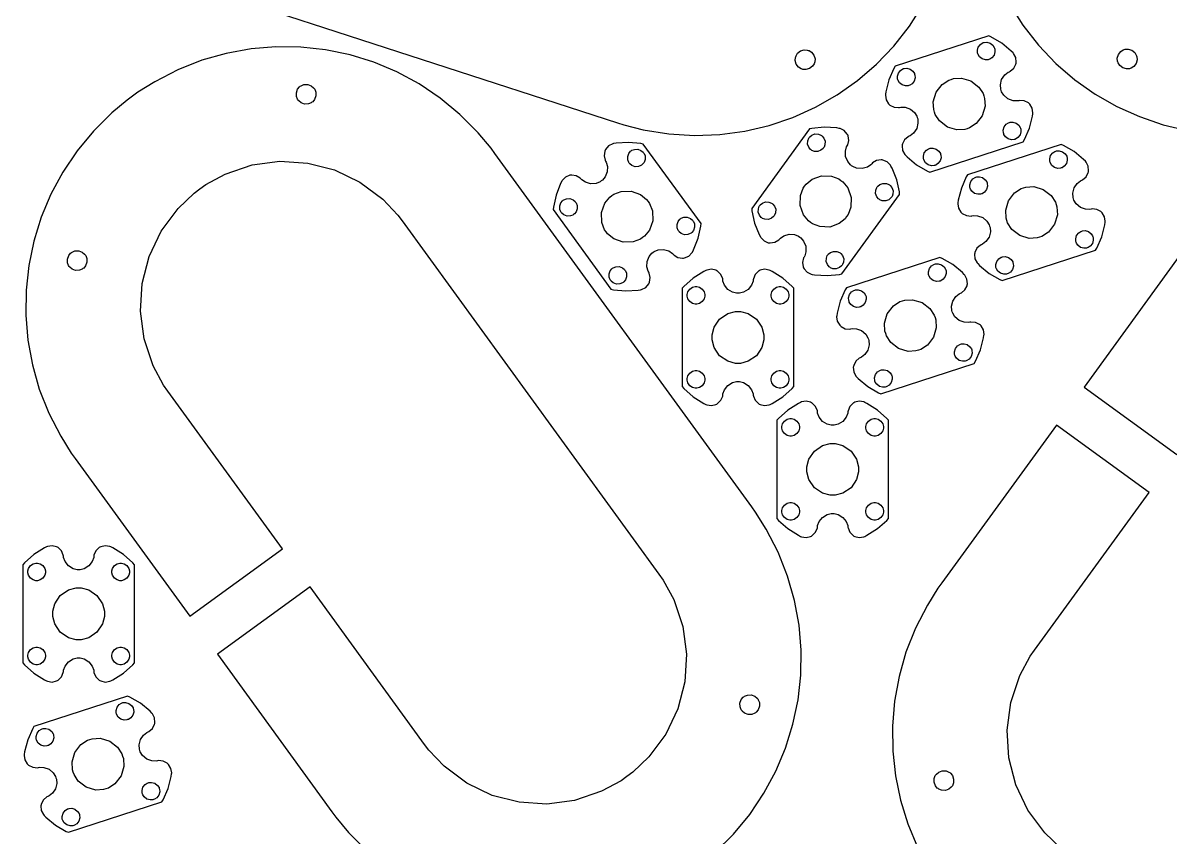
# Model space of a CAD drawing. Extents: x 0 to 47.8, y 0 to 94.9.
# Drawn here: x 0 to 12.16, y 80.49 to 89.12 of the extents above; entities that cross this region are included whole.
import ezdxf

# ---------------------------------------------------------------- set-up
doc = ezdxf.new("R2010")
doc.units = 0
doc.layers.get('0').update_dxf_attribs({"linetype": 'CONTINUOUS'})

msp = doc.modelspace()

# ---------------------------------------------------------------- linework, layer by layer
at = {"color": 0}
for points in [[(1.90022, 89.4936), (6.3036, 88.0629), (6.37044, 88.0411), (6.57536, 87.9896), (6.84793, 87.9447), (7.11951, 87.9278), (7.3884, 87.9376), (7.65278, 87.9735), (7.91103, 88.0344), (8.16124, 88.1196), (8.40186, 88.2281), (8.63097, 88.3589), (8.84694, 88.5114), (9.04801, 88.6844), (9.23247, 88.8772), (9.39849, 89.089), (9.54438, 89.3188)], [(10.4543, 89.3271), (10.6002, 89.0975), (10.7662, 88.8857), (10.9507, 88.6929), (11.1518, 88.5199), (11.3677, 88.3674), (11.5968, 88.2365), (11.8375, 88.1281), (12.0877, 88.0429), (12.3459, 87.9819)], [(7.33621, 80.3265), (7.53267, 80.5207), (7.70606, 80.7304), (7.85607, 80.9537), (7.98247, 81.1887), (8.08496, 81.4335), (8.16319, 81.686), (8.21685, 81.9444), (8.24567, 82.2067), (8.24929, 82.471), (8.22749, 82.7354), (8.17985, 82.9979), (8.10618, 83.2567), (8.00608, 83.5097), (7.87929, 83.7551), (7.76682, 83.934), (7.72553, 83.991), (5.00412, 87.7367), (4.96278, 87.7936), (4.82731, 87.9558), (4.63314, 88.1522), (4.42339, 88.3257), (4.20008, 88.4757), (3.96506, 88.6021), (3.72038, 88.7046), (3.46783, 88.7828), (3.20947, 88.8365), (2.94715, 88.8653), (2.68283, 88.8689), (2.4184, 88.8471), (2.15588, 88.7994), (1.89708, 88.7257), (1.64404, 88.6257), (1.39865, 88.4989), (1.21973, 88.3864), (1.16287, 88.3451), (1.10601, 88.3039), (0.943739, 88.1683), (0.747342, 87.9742), (0.573947, 87.7644), (0.423882, 87.5411), (0.297472, 87.3061), (0.195042, 87.0614), (0.116808, 86.8089), (0.063151, 86.5506), (0.034342, 86.2882), (0.030707, 86.0239), (0.052517, 85.7594), (0.100152, 85.4969), (0.173828, 85.2382), (0.273926, 84.9851), (0.400717, 84.7397), (0.513183, 84.5608), (0.554525, 84.5039), (1.76828, 82.8333), (2.75125, 83.5474), (1.53749, 85.2181), (1.49203, 85.2807), (1.38086, 85.4867), (1.28385, 85.7724), (1.24506, 86.0665), (1.26318, 86.3604), (1.33681, 86.6456), (1.46457, 86.9133), (1.64507, 87.1551), (1.81446, 87.3167), (1.87706, 87.3621), (1.93961, 87.4076), (2.14561, 87.5188), (2.43132, 87.6158), (2.72542, 87.6546), (3.01942, 87.6364), (3.30458, 87.5628), (3.57232, 87.435), (3.81407, 87.2544), (3.97569, 87.0851), (4.02115, 87.0225), (6.74257, 83.2768), (6.78797, 83.2143), (6.89914, 83.0082), (6.99615, 82.7225), (7.03494, 82.4283), (7.01682, 82.1344), (6.94319, 81.8493), (6.81543, 81.5815), (6.63493, 81.3397), (6.46556, 81.1782), (6.403, 81.1326), (6.34044, 81.0874), (6.13439, 80.9761), (5.84868, 80.8792), (5.55458, 80.8403), (5.26064, 80.8585), (4.97542, 80.9321), (4.70768, 81.0599), (4.46593, 81.2403), (4.30431, 81.4097), (4.2589, 81.4722), (4.2589, 81.4722), (3.04514, 83.1429), (2.06218, 82.4288), (3.27593, 80.7582), (3.31722, 80.7013), (3.45269, 80.539), (3.64686, 80.3426)], [(12.4635, 86.9317), (11.2497, 85.2611), (12.2326, 84.5469)], [(11.002, 80.3732), (10.8326, 80.5347), (10.6521, 80.7765), (10.5243, 81.0443), (10.4507, 81.3294), (10.4326, 81.6233), (10.4714, 81.9175), (10.5684, 82.2032), (10.6795, 82.4092), (10.725, 82.4718), (10.725, 82.4718), (11.9388, 84.1424), (10.9558, 84.8565), (9.74203, 83.186), (9.70068, 83.129), (9.58822, 82.9501), (9.46143, 82.7047), (9.36133, 82.4517), (9.28765, 82.1929), (9.24001, 81.9304), (9.21821, 81.666), (9.22185, 81.4017), (9.25065, 81.1394), (9.30431, 80.881), (9.38254, 80.6285), (9.48503, 80.3837)]]:
    msp.add_lwpolyline(points, dxfattribs=at)
for points in [[(9.39344, 87.9196), (9.38422, 87.9154), (9.34706, 87.8833), (9.32437, 87.8397), (9.32249, 87.8297), (9.32053, 87.8199), (9.32519, 87.7708), (9.3476, 87.7271), (9.3546, 87.7197), (9.37283, 87.7007), (9.47444, 87.6168), (9.58817, 87.5501), (9.61247, 87.5397), (10.6031, 87.8615), (10.6166, 87.8844), (10.6695, 88.005), (10.7024, 88.1326), (10.7059, 88.1588), (10.7072, 88.1689), (10.6996, 88.2175), (10.6746, 88.2597), (10.6672, 88.2667), (10.6598, 88.2736), (10.6158, 88.2956), (10.5668, 88.2997), (10.5569, 88.2976), (10.5425, 88.2947), (10.4971, 88.2967), (10.4425, 88.3165), (10.3984, 88.3542), (10.3743, 88.3928), (10.3698, 88.4067), (10.3653, 88.4207), (10.3621, 88.466), (10.3757, 88.5225), (10.4082, 88.5706), (10.4437, 88.5987), (10.4571, 88.6049), (10.4663, 88.609), (10.5035, 88.6412), (10.5262, 88.6849), (10.5281, 88.6947), (10.53, 88.7047), (10.5254, 88.7538), (10.5029, 88.7974), (10.496, 88.8047), (10.4777, 88.8239), (10.3761, 88.9078), (10.2624, 88.9743), (10.2381, 88.9849), (9.2475, 88.6629), (9.234, 88.6401), (9.1811, 88.5196), (9.14822, 88.3919), (9.14475, 88.3657), (9.14339, 88.3557), (9.15093, 88.3071), (9.17594, 88.2647), (9.18338, 88.2579), (9.19075, 88.251), (9.23475, 88.229), (9.28375, 88.2249), (9.29368, 88.2268), (9.30806, 88.2297), (9.35346, 88.2279), (9.40799, 88.2081), (9.4521, 88.1704), (9.47618, 88.1318), (9.48074, 88.1178), (9.48525, 88.1039), (9.48844, 88.0585), (9.47487, 88.0021), (9.44243, 87.954), (9.40679, 87.9257), (9.39344, 87.9196)], [(10.2402, 88.7344), (10.2316, 88.7315), (10.2032, 88.7301), (10.1687, 88.74), (10.1404, 88.7622), (10.1249, 88.786), (10.1221, 88.7946), (10.1193, 88.8032), (10.1178, 88.8315), (10.1277, 88.8661), (10.1498, 88.8944), (10.1736, 88.9099), (10.1823, 88.9126), (10.1909, 88.9154), (10.2192, 88.9169), (10.2538, 88.9071), (10.2821, 88.8849), (10.2976, 88.8611), (10.3005, 88.8525), (10.3032, 88.8439), (10.3047, 88.8156), (10.2948, 88.781), (10.2726, 88.7528), (10.2489, 88.7372), (10.2402, 88.7344)], [(8.32487, 88.8308), (8.33453, 88.8278), (8.36117, 88.8104), (8.3859, 88.7787), (8.39703, 88.74), (8.3954, 88.7083), (8.39225, 88.6986), (8.38911, 88.6889), (8.37175, 88.6622), (8.34006, 88.6375), (8.30132, 88.6264), (8.26964, 88.6279), (8.25993, 88.6311), (8.25017, 88.6343), (8.22358, 88.6517), (8.19883, 88.6833), (8.18772, 88.7221), (8.1894, 88.7538), (8.19254, 88.7635), (8.19569, 88.7732), (8.213, 88.7999), (8.24468, 88.8246), (8.28342, 88.8357), (8.31511, 88.834), (8.32487, 88.8308)], [(11.7388, 88.6396), (11.7291, 88.6365), (11.6974, 88.6349), (11.6586, 88.646), (11.627, 88.6707), (11.6097, 88.6974), (11.6065, 88.7071), (11.6033, 88.7168), (11.6017, 88.7485), (11.6128, 88.7872), (11.6376, 88.8189), (11.6642, 88.8363), (11.6739, 88.8393), (11.6837, 88.8425), (11.7153, 88.8442), (11.754, 88.8331), (11.7857, 88.8083), (11.8031, 88.7817), (11.8062, 88.7719), (11.8093, 88.7622), (11.811, 88.7306), (11.7999, 88.6918), (11.7751, 88.6601), (11.7485, 88.6428), (11.7388, 88.6396)], [(9.39301, 88.459), (9.38433, 88.4564), (9.35601, 88.4549), (9.32146, 88.4647), (9.29312, 88.4868), (9.27767, 88.5107), (9.2749, 88.5193), (9.27208, 88.5279), (9.27061, 88.5562), (9.28049, 88.5908), (9.30263, 88.6192), (9.32639, 88.6346), (9.33507, 88.6374), (9.34369, 88.6401), (9.37201, 88.6417), (9.40657, 88.6318), (9.4349, 88.6096), (9.45036, 88.5858), (9.45318, 88.5772), (9.45594, 88.5686), (9.45742, 88.5403), (9.44754, 88.5057), (9.4254, 88.4775), (9.40164, 88.4619), (9.39301, 88.459)], [(10.0103, 88.0007), (9.98486, 87.9925), (9.90181, 87.9882), (9.80046, 88.0172), (9.71733, 88.0822), (9.67199, 88.1519), (9.66374, 88.1774), (9.65543, 88.2028), (9.65121, 88.2858), (9.68024, 88.3872), (9.74517, 88.4703), (9.81489, 88.5156), (9.84033, 88.5238), (9.86572, 88.5321), (9.94879, 88.5364), (10.0501, 88.5074), (10.1332, 88.4424), (10.1785, 88.3728), (10.1868, 88.3472), (10.1951, 88.3218), (10.1993, 88.2387), (10.1703, 88.1374), (10.1054, 88.0543), (10.0357, 88.009), (10.0103, 88.0007)], [(2.91749, 88.3035), (2.91146, 88.3118), (2.90007, 88.3414), (2.89865, 88.3817), (2.91243, 88.4194), (2.9324, 88.4442), (2.94069, 88.4501), (2.94894, 88.4561), (2.97857, 88.4675), (3.01882, 88.4689), (3.05664, 88.4551), (3.08132, 88.4351), (3.08735, 88.4268), (3.09332, 88.4186), (3.10465, 88.389), (3.10607, 88.3487), (3.09233, 88.311), (3.07238, 88.2862), (3.06413, 88.2803), (3.05583, 88.2743), (3.02621, 88.2629), (2.98594, 88.2615), (2.94814, 88.2753), (2.92344, 88.2951), (2.91749, 88.3035)], [(10.5155, 87.8872), (10.5068, 87.8843), (10.4785, 87.8829), (10.444, 87.8928), (10.4157, 87.915), (10.4002, 87.9387), (10.3974, 87.9474), (10.3946, 87.956), (10.3931, 87.9843), (10.403, 88.0189), (10.4251, 88.0471), (10.4489, 88.0626), (10.4576, 88.0654), (10.4662, 88.0682), (10.4945, 88.0697), (10.5291, 88.0599), (10.5574, 88.0376), (10.5729, 88.0139), (10.5757, 88.0053), (10.5785, 87.9967), (10.58, 87.9683), (10.5701, 87.9338), (10.5479, 87.9054), (10.5241, 87.89), (10.5155, 87.8872)], [(8.73872, 87.8194), (8.74371, 87.8282), (8.75489, 87.8761), (8.7475, 87.9247), (8.74328, 87.9339), (8.73899, 87.9431), (8.70643, 87.9799), (8.6626, 88.0022), (8.65267, 88.004), (8.62663, 88.0087), (8.49511, 88.0169), (8.36404, 88.0039), (8.33822, 87.9981), (7.72592, 87.1554), (7.7284, 87.129), (7.75651, 87.0003), (7.8049, 86.8778), (7.81754, 86.8544), (7.82232, 86.8457), (7.85704, 86.8108), (7.90218, 86.7913), (7.91222, 86.79), (7.92219, 86.7888), (7.97071, 86.7968), (8.01281, 86.8222), (8.01964, 86.8297), (8.02951, 86.8406), (8.06743, 86.8657), (8.12321, 86.8817), (8.18104, 86.8772), (8.22314, 86.8601), (8.23508, 86.8514), (8.2469, 86.8428), (8.27615, 86.8081), (8.29833, 86.7544), (8.30035, 86.6964), (8.28814, 86.6526), (8.28093, 86.6399), (8.27593, 86.6311), (8.26471, 86.5832), (8.27208, 86.5346), (8.27636, 86.5254), (8.2806, 86.5162), (8.31315, 86.4794), (8.35699, 86.4571), (8.36697, 86.4553), (8.39301, 86.4506), (8.52453, 86.4424), (8.6556, 86.4554), (8.68147, 86.4611), (9.29372, 87.3039), (9.29124, 87.3303), (9.26307, 87.4589), (9.21474, 87.5815), (9.20215, 87.6047), (9.19732, 87.6136), (9.1626, 87.6485), (9.11746, 87.6681), (9.10747, 87.6693), (9.09744, 87.6706), (9.04889, 87.6625), (9.00678, 87.6371), (9, 87.6296), (8.99007, 87.6187), (8.95215, 87.5936), (8.89643, 87.5776), (8.83854, 87.5821), (8.79644, 87.5992), (8.78456, 87.6078), (8.77263, 87.6164), (8.74343, 87.6513), (8.72125, 87.7049), (8.71924, 87.7629), (8.73144, 87.8067), (8.73872, 87.8194)], [(8.33544, 87.9069), (8.34076, 87.9143), (8.36285, 87.9321), (8.3966, 87.9444), (8.43251, 87.9432), (8.45899, 87.9331), (8.46636, 87.9276), (8.47368, 87.9224), (8.49154, 87.9003), (8.50385, 87.8665), (8.50261, 87.8306), (8.49246, 87.804), (8.48714, 87.7967), (8.48178, 87.7893), (8.45969, 87.7715), (8.42594, 87.7592), (8.38997, 87.7604), (8.3635, 87.7706), (8.35618, 87.776), (8.34879, 87.7813), (8.33094, 87.8033), (8.31868, 87.8371), (8.31993, 87.8731), (8.33008, 87.8996), (8.33544, 87.9069)], [(6.89551, 86.6679), (6.90229, 86.6606), (6.94439, 86.6351), (6.99294, 86.6271), (7.00299, 86.6283), (7.01303, 86.6296), (7.05811, 86.649), (7.09283, 86.6839), (7.09765, 86.6928), (7.11025, 86.7161), (7.15858, 86.8386), (7.18674, 86.9674), (7.18924, 86.9937), (6.57699, 87.8364), (6.55111, 87.8422), (6.42003, 87.8551), (6.28857, 87.8471), (6.26253, 87.8422), (6.25256, 87.8404), (6.20871, 87.8182), (6.17617, 87.7814), (6.17193, 87.7722), (6.16764, 87.7631), (6.16026, 87.7144), (6.1715, 87.6665), (6.17649, 87.6578), (6.18371, 87.645), (6.1959, 87.6013), (6.1939, 87.5432), (6.17171, 87.4896), (6.14253, 87.4547), (6.13064, 87.4461), (6.11876, 87.4375), (6.07661, 87.4204), (6.01878, 87.416), (5.963, 87.4319), (5.92507, 87.4571), (5.91521, 87.4679), (5.90836, 87.4754), (5.86626, 87.5007), (5.81776, 87.5089), (5.80772, 87.5076), (5.79769, 87.5064), (5.75256, 87.4868), (5.71783, 87.4519), (5.71306, 87.4431), (5.70042, 87.4197), (5.65207, 87.2972), (5.62397, 87.1685), (5.62147, 87.1421), (6.23372, 86.2994), (6.25956, 86.2937), (6.39063, 86.2807), (6.52214, 86.2888), (6.54818, 86.2936), (6.55811, 86.2954), (6.602, 86.3176), (6.63456, 86.3546), (6.63883, 86.3637), (6.64307, 86.3729), (6.65039, 86.4215), (6.63921, 86.4694), (6.63428, 86.4782), (6.62701, 86.491), (6.61481, 86.5347), (6.61681, 86.5928), (6.639, 86.6464), (6.66824, 86.6811), (6.68012, 86.6897), (6.692, 86.6985), (6.7341, 86.7156), (6.79194, 86.72), (6.84771, 86.704), (6.88558, 86.6789), (6.89551, 86.6679)], [(11.2243, 87.4544), (11.2335, 87.4587), (11.2707, 87.4908), (11.2933, 87.5344), (11.2953, 87.5444), (11.2972, 87.5543), (11.2925, 87.6033), (11.2701, 87.6471), (11.2631, 87.6544), (11.2448, 87.6736), (11.1433, 87.7575), (11.0296, 87.824), (11.0053, 87.8346), (10.0147, 87.5126), (10.0011, 87.4899), (9.94824, 87.3692), (9.91536, 87.2415), (9.91189, 87.2153), (9.91054, 87.2054), (9.91808, 87.1568), (9.94308, 87.1144), (9.95053, 87.1075), (9.9579, 87.1007), (10.0019, 87.0786), (10.0509, 87.0744), (10.0608, 87.0764), (10.0752, 87.0794), (10.1206, 87.0775), (10.1751, 87.0578), (10.2192, 87.0201), (10.2433, 86.9815), (10.2479, 86.9675), (10.2524, 86.9536), (10.2556, 86.9082), (10.242, 86.8518), (10.2096, 86.8038), (10.1739, 86.7754), (10.1606, 86.7693), (10.1514, 86.7651), (10.1142, 86.7331), (10.0915, 86.6893), (10.0896, 86.6794), (10.0877, 86.6694), (10.0923, 86.6206), (10.1148, 86.5768), (10.1217, 86.5694), (10.14, 86.5503), (10.2415, 86.4664), (10.3553, 86.3999), (10.3796, 86.3893), (11.3703, 86.7113), (11.3837, 86.734), (11.4366, 86.8547), (11.4695, 86.9822), (11.473, 87.0085), (11.4743, 87.0185), (11.4667, 87.0671), (11.4417, 87.1094), (11.4343, 87.1164), (11.4269, 87.1232), (11.383, 87.1453), (11.3339, 87.1494), (11.3241, 87.1474), (11.3096, 87.1444), (11.2642, 87.1464), (11.2097, 87.1661), (11.1656, 87.2039), (11.1415, 87.2424), (11.137, 87.2564), (11.1324, 87.2703), (11.1292, 87.3157), (11.1428, 87.3721), (11.1753, 87.4201), (11.2109, 87.4485), (11.2243, 87.4544)], [(6.57975, 87.7451), (6.58507, 87.7379), (6.59521, 87.7114), (6.59646, 87.6754), (6.58421, 87.6417), (6.5664, 87.6196), (6.55903, 87.6143), (6.55165, 87.6089), (6.52518, 87.5987), (6.48921, 87.5975), (6.45546, 87.6099), (6.43338, 87.6276), (6.42806, 87.635), (6.42269, 87.6424), (6.41254, 87.6689), (6.41129, 87.7049), (6.42356, 87.7386), (6.4414, 87.7607), (6.44879, 87.766), (6.45611, 87.7714), (6.48258, 87.7814), (6.51856, 87.7826), (6.55231, 87.7704), (6.57438, 87.7525), (6.57975, 87.7451)], [(9.66829, 87.6118), (9.65961, 87.6092), (9.63129, 87.6076), (9.59674, 87.6175), (9.56842, 87.6396), (9.55296, 87.6635), (9.55018, 87.6721), (9.54736, 87.6807), (9.5459, 87.709), (9.55578, 87.7436), (9.5779, 87.7718), (9.60167, 87.7874), (9.61035, 87.7901), (9.61897, 87.7929), (9.64729, 87.7944), (9.68186, 87.7846), (9.71018, 87.7624), (9.72564, 87.7386), (9.72846, 87.73), (9.73122, 87.7214), (9.73269, 87.6931), (9.72282, 87.6585), (9.70068, 87.6301), (9.67692, 87.6147), (9.66829, 87.6118)], [(10.9494, 87.7624), (10.9581, 87.7651), (10.9864, 87.7667), (11.0209, 87.7567), (11.0493, 87.7346), (11.0648, 87.7108), (11.0676, 87.7021), (11.0704, 87.6935), (11.0718, 87.6651), (11.0619, 87.6307), (11.0398, 87.6024), (11.016, 87.5868), (11.0074, 87.584), (10.9987, 87.5813), (10.9704, 87.5799), (10.9359, 87.5897), (10.9076, 87.6118), (10.892, 87.6356), (10.8893, 87.6442), (10.8864, 87.6529), (10.885, 87.6812), (10.8949, 87.7158), (10.917, 87.744), (10.9408, 87.7594), (10.9494, 87.7624)], [(8.28733, 87.3912), (8.30306, 87.4129), (8.36774, 87.4651), (8.46679, 87.5012), (8.57215, 87.4975), (8.64979, 87.4678), (8.67144, 87.4521), (8.69303, 87.4364), (8.74533, 87.3718), (8.78142, 87.2726), (8.77772, 87.1674), (8.74799, 87.0896), (8.73232, 87.0679), (8.71658, 87.0464), (8.65186, 86.994), (8.55285, 86.9581), (8.44749, 86.9618), (8.36979, 86.9915), (8.34819, 87.0072), (8.32656, 87.0229), (8.27425, 87.0875), (8.23817, 87.1867), (8.24186, 87.2919), (8.2716, 87.3696), (8.28733, 87.3912)], [(10.1022, 87.4871), (10.1108, 87.4899), (10.1392, 87.4914), (10.1737, 87.4814), (10.202, 87.4593), (10.2175, 87.4356), (10.2203, 87.4268), (10.2231, 87.4182), (10.2246, 87.3899), (10.2147, 87.3554), (10.1925, 87.3271), (10.1688, 87.3115), (10.1602, 87.3088), (10.1515, 87.306), (10.1232, 87.3046), (10.0886, 87.3144), (10.0603, 87.3365), (10.0448, 87.3603), (10.042, 87.3689), (10.0392, 87.3776), (10.0378, 87.406), (10.0476, 87.4404), (10.0698, 87.4688), (10.0935, 87.4843), (10.1022, 87.4871)], [(6.62782, 87.2296), (6.6435, 87.2079), (6.67324, 87.1303), (6.67697, 87.025), (6.6409, 86.9258), (6.58865, 86.8611), (6.567, 86.8454), (6.54536, 86.8297), (6.46767, 86.8), (6.36231, 86.7964), (6.26324, 86.8324), (6.19857, 86.8847), (6.18289, 86.9063), (6.16715, 86.9279), (6.13743, 87.0056), (6.13374, 87.111), (6.16982, 87.21), (6.22206, 87.2747), (6.24371, 87.2904), (6.26535, 87.3061), (6.34299, 87.3358), (6.44835, 87.3396), (6.54742, 87.3035), (6.61208, 87.2512), (6.62782, 87.2296)], [(9.05615, 87.3832), (9.06147, 87.3907), (9.08356, 87.4085), (9.11729, 87.4207), (9.15321, 87.4194), (9.17969, 87.4093), (9.18707, 87.404), (9.19439, 87.3986), (9.21224, 87.3767), (9.22456, 87.3428), (9.22331, 87.3069), (9.21317, 87.2804), (9.20785, 87.2731), (9.20247, 87.2657), (9.18039, 87.2479), (9.14665, 87.2356), (9.11068, 87.2368), (9.08421, 87.2471), (9.07687, 87.2524), (9.0695, 87.2576), (9.05165, 87.2797), (9.03939, 87.3135), (9.04064, 87.3494), (9.05078, 87.376), (9.05615, 87.3832)], [(10.6075, 87.3735), (10.6329, 87.3818), (10.7159, 87.386), (10.8173, 87.3569), (10.9003, 87.2921), (10.9457, 87.2224), (10.954, 87.1969), (10.9622, 87.1715), (10.9665, 87.0885), (10.9374, 86.9871), (10.8725, 86.904), (10.8028, 86.8586), (10.7774, 86.8504), (10.752, 86.8421), (10.6689, 86.8379), (10.5675, 86.8669), (10.4845, 86.9318), (10.4391, 87.0015), (10.4309, 87.0269), (10.4226, 87.0524), (10.4183, 87.1354), (10.4474, 87.2368), (10.5123, 87.3199), (10.582, 87.3653), (10.6075, 87.3735)], [(5.85906, 87.2215), (5.86436, 87.2143), (5.87451, 87.1878), (5.87576, 87.1518), (5.8635, 87.1181), (5.84571, 87.096), (5.83832, 87.0906), (5.83094, 87.0853), (5.80447, 87.0751), (5.7685, 87.0739), (5.73475, 87.0863), (5.71268, 87.104), (5.70736, 87.1114), (5.70199, 87.1187), (5.69185, 87.1453), (5.6906, 87.1811), (5.70285, 87.2149), (5.72071, 87.2369), (5.72808, 87.2424), (5.7354, 87.2476), (5.76188, 87.2578), (5.79785, 87.259), (5.8316, 87.2468), (5.85368, 87.2289), (5.85906, 87.2215)], [(7.81185, 87.1863), (7.81717, 87.1936), (7.83919, 87.2114), (7.87299, 87.2237), (7.9089, 87.2225), (7.93539, 87.2124), (7.94276, 87.2069), (7.95008, 87.2017), (7.96793, 87.1796), (7.98019, 87.1458), (7.97894, 87.1099), (7.96881, 87.0833), (7.96349, 87.076), (7.95811, 87.0686), (7.93604, 87.0508), (7.90229, 87.0385), (7.86638, 87.0397), (7.8399, 87.0499), (7.83257, 87.0553), (7.82519, 87.0606), (7.80735, 87.0826), (7.79508, 87.1164), (7.79633, 87.1524), (7.80647, 87.1789), (7.81185, 87.1863)], [(7.10335, 87.0244), (7.10867, 87.0171), (7.11882, 86.9907), (7.12007, 86.9547), (7.10781, 86.921), (7.09, 86.8989), (7.08263, 86.8936), (7.07525, 86.8882), (7.04878, 86.8781), (7.01286, 86.8768), (6.97911, 86.8892), (6.95703, 86.9069), (6.95171, 86.9143), (6.94635, 86.9217), (6.93619, 86.9482), (6.93494, 86.9842), (6.94721, 87.0179), (6.96506, 87.04), (6.97244, 87.0453), (6.97976, 87.0506), (7.00624, 87.0607), (7.04215, 87.0619), (7.0759, 87.0497), (7.09799, 87.0318), (7.10335, 87.0244)], [(11.2247, 86.9151), (11.2333, 86.9179), (11.2617, 86.9194), (11.2962, 86.9094), (11.3245, 86.8874), (11.3401, 86.8636), (11.3429, 86.8549), (11.3457, 86.8463), (11.3471, 86.8179), (11.3372, 86.7835), (11.3151, 86.7551), (11.2913, 86.7396), (11.2827, 86.7368), (11.274, 86.734), (11.2457, 86.7325), (11.2112, 86.7425), (11.1828, 86.7646), (11.1673, 86.7883), (11.1646, 86.7969), (11.1617, 86.8057), (11.1603, 86.834), (11.1701, 86.8685), (11.1923, 86.8968), (11.216, 86.9122), (11.2247, 86.9151)], [(0.490397, 86.5401), (0.484375, 86.5483), (0.473036, 86.5781), (0.471625, 86.6183), (0.485406, 86.6561), (0.505371, 86.6808), (0.513618, 86.6868), (0.521864, 86.6928), (0.55154, 86.7042), (0.591743, 86.7056), (0.629611, 86.6918), (0.654297, 86.6718), (0.660319, 86.6635), (0.666287, 86.6553), (0.677626, 86.6257), (0.679036, 86.5854), (0.665256, 86.5476), (0.645344, 86.5229), (0.637099, 86.5168), (0.628797, 86.511), (0.599175, 86.4994), (0.558919, 86.4981), (0.521104, 86.5119), (0.496365, 86.5318), (0.490397, 86.5401)], [(8.53256, 86.6625), (8.53787, 86.6699), (8.5599, 86.6878), (8.59369, 86.7), (8.62961, 86.6988), (8.65608, 86.6886), (8.66347, 86.6833), (8.67079, 86.6779), (8.68864, 86.656), (8.7009, 86.6221), (8.69965, 86.5863), (8.68951, 86.5597), (8.68419, 86.5524), (8.67882, 86.545), (8.65674, 86.5272), (8.62299, 86.5149), (8.58708, 86.5161), (8.5606, 86.5263), (8.55328, 86.5317), (8.5459, 86.5369), (8.52806, 86.559), (8.51579, 86.5928), (8.51704, 86.6288), (8.52718, 86.6553), (8.53256, 86.6625)], [(9.93961, 86.256), (9.94879, 86.2601), (9.986, 86.2922), (10.0086, 86.336), (10.0106, 86.3458), (10.0125, 86.3557), (10.0079, 86.4047), (9.9854, 86.4485), (9.97846, 86.4558), (9.96018, 86.475), (9.85861, 86.5589), (9.7449, 86.6254), (9.7206, 86.636), (8.72999, 86.314), (8.71647, 86.2913), (8.66357, 86.1707), (8.63069, 86.0431), (8.62722, 86.0168), (8.62587, 86.0068), (8.6334, 85.9582), (8.65842, 85.9158), (8.66585, 85.9089), (8.67324, 85.9021), (8.71724, 85.88), (8.76622, 85.8758), (8.77615, 85.8779), (8.79053, 85.8808), (8.83594, 85.8789), (8.89046, 85.8592), (8.93457, 85.8214), (8.95865, 85.7829), (8.96322, 85.7689), (8.96772, 85.755), (8.97092, 85.7096), (8.95736, 85.6532), (8.92492, 85.6051), (8.88926, 85.5768), (8.87592, 85.5707), (8.86669, 85.5665), (8.82954, 85.5344), (8.80686, 85.4907), (8.80496, 85.4808), (8.803, 85.4708), (8.80767, 85.4219), (8.83008, 85.3782), (8.83708, 85.3708), (8.85531, 85.3517), (8.95692, 85.2678), (9.07064, 85.2013), (9.09494, 85.1907), (10.0856, 85.5126), (10.0991, 85.5354), (10.152, 85.6561), (10.1848, 85.7836), (10.1884, 85.8099), (10.1897, 85.8199), (10.1821, 85.8685), (10.1571, 85.9108), (10.1497, 85.9176), (10.1423, 85.9246), (10.0983, 85.9467), (10.0493, 85.9508), (10.0394, 85.9488), (10.025, 85.9458), (9.97954, 85.9478), (9.92503, 85.9675), (9.88092, 86.0053), (9.85682, 86.0437), (9.85232, 86.0578), (9.84776, 86.0717), (9.84457, 86.1171), (9.85812, 86.1735), (9.89063, 86.2215), (9.92622, 86.2499), (9.93961, 86.256)], [(10.3775, 86.6399), (10.3861, 86.6426), (10.4144, 86.6442), (10.449, 86.6342), (10.4773, 86.6121), (10.4928, 86.5883), (10.4956, 86.5796), (10.4984, 86.571), (10.4998, 86.5426), (10.49, 86.5082), (10.4678, 86.4799), (10.4441, 86.4643), (10.4354, 86.4615), (10.4268, 86.4587), (10.3984, 86.4572), (10.3639, 86.4671), (10.3356, 86.4893), (10.3201, 86.5131), (10.3173, 86.5217), (10.3145, 86.5304), (10.313, 86.5588), (10.3229, 86.5932), (10.3451, 86.6215), (10.3688, 86.6371), (10.3775, 86.6399)], [(6.38265, 86.5008), (6.38797, 86.4936), (6.39811, 86.4671), (6.39936, 86.4311), (6.3871, 86.3974), (6.36931, 86.3753), (6.36193, 86.3699), (6.35454, 86.3646), (6.32807, 86.3544), (6.29215, 86.3532), (6.25836, 86.3656), (6.23633, 86.3833), (6.23101, 86.3907), (6.22564, 86.3981), (6.2155, 86.4246), (6.21425, 86.4604), (6.22651, 86.4942), (6.24436, 86.5162), (6.25174, 86.5215), (6.25906, 86.5269), (6.28554, 86.5371), (6.32146, 86.5383), (6.35519, 86.5261), (6.37728, 86.5082), (6.38265, 86.5008)], [(7.41928, 86.3992), (7.41812, 86.4092), (7.39903, 86.4546), (7.36453, 86.4896), (7.35568, 86.4944), (7.34685, 86.4993), (7.29883, 86.51), (7.25028, 86.5022), (7.24115, 86.4979), (7.21724, 86.4865), (7.10607, 86.4157), (7.00765, 86.3282), (6.99018, 86.3083), (6.99018, 85.2667), (7.00765, 85.2468), (7.10607, 85.1592), (7.21724, 85.0885), (7.24115, 85.0771), (7.25028, 85.0726), (7.29883, 85.065), (7.34685, 85.0757), (7.35568, 85.0806), (7.36453, 85.0854), (7.39903, 85.1204), (7.41812, 85.1657), (7.41928, 85.1758), (7.4209, 85.1904), (7.43674, 85.2331), (7.47244, 85.2787), (7.52192, 85.309), (7.56603, 85.32), (7.58074, 85.32), (7.59538, 85.32), (7.63949, 85.309), (7.68896, 85.2787), (7.72467, 85.2331), (7.74056, 85.1904), (7.74224, 85.1758), (7.74333, 85.1657), (7.76243, 85.1204), (7.79699, 85.0854), (7.80583, 85.0806), (7.81467, 85.0757), (7.86263, 85.065), (7.91118, 85.0726), (7.92036, 85.0771), (7.94422, 85.0885), (8.05533, 85.1592), (8.15375, 85.2468), (8.17128, 85.2667), (8.17128, 86.3083), (8.15375, 86.3282), (8.05533, 86.4157), (7.94422, 86.4865), (7.92036, 86.4979), (7.91118, 86.5022), (7.86263, 86.51), (7.81467, 86.4993), (7.80583, 86.4944), (7.79699, 86.4896), (7.76243, 86.4546), (7.74333, 86.4092), (7.74224, 86.3992), (7.74056, 86.3846), (7.72467, 86.3419), (7.68896, 86.2963), (7.63949, 86.2658), (7.59538, 86.2549), (7.58074, 86.2549), (7.56603, 86.2549), (7.52192, 86.2658), (7.47244, 86.2963), (7.43674, 86.3419), (7.4209, 86.3846), (7.41928, 86.3992)], [(9.66476, 86.5637), (9.67339, 86.5665), (9.70171, 86.5681), (9.73628, 86.5581), (9.7646, 86.536), (9.78011, 86.5122), (9.78293, 86.5035), (9.78569, 86.4949), (9.78717, 86.4665), (9.77729, 86.4321), (9.7551, 86.4037), (9.73133, 86.3882), (9.72271, 86.3854), (9.71403, 86.3826), (9.68571, 86.3813), (9.65121, 86.3911), (9.62289, 86.4132), (9.60736, 86.4369), (9.6046, 86.4456), (9.60178, 86.4543), (9.60032, 86.4826), (9.61019, 86.5171), (9.63232, 86.5454), (9.65608, 86.561), (9.66476, 86.5637)], [(7.04156, 86.2329), (7.04156, 86.2421), (7.04889, 86.2694), (7.06901, 86.2992), (7.09879, 86.3193), (7.12614, 86.3267), (7.13531, 86.3267), (7.14442, 86.3267), (7.17176, 86.3193), (7.20161, 86.2992), (7.22168, 86.2694), (7.22906, 86.2421), (7.22906, 86.2329), (7.22906, 86.2237), (7.22168, 86.1964), (7.20161, 86.1667), (7.17176, 86.1465), (7.14442, 86.1392), (7.13531, 86.1392), (7.12614, 86.1392), (7.09879, 86.1465), (7.06901, 86.1667), (7.04889, 86.1964), (7.04156, 86.2237), (7.04156, 86.2329)], [(7.93246, 86.2329), (7.93246, 86.2421), (7.93978, 86.2694), (7.95985, 86.2992), (7.98964, 86.3193), (8.01699, 86.3267), (8.02615, 86.3267), (8.03526, 86.3267), (8.06261, 86.3193), (8.09244, 86.2992), (8.11253, 86.2694), (8.1199, 86.2421), (8.1199, 86.2329), (8.1199, 86.2237), (8.11253, 86.1964), (8.09244, 86.1667), (8.06261, 86.1465), (8.03526, 86.1392), (8.02615, 86.1392), (8.01699, 86.1392), (7.98964, 86.1465), (7.95985, 86.1667), (7.93978, 86.1964), (7.93246, 86.2237), (7.93246, 86.2329)], [(8.81754, 86.2885), (8.82617, 86.2913), (8.85449, 86.2928), (8.88906, 86.2828), (8.91738, 86.2607), (8.93283, 86.2369), (8.93565, 86.2282), (8.93842, 86.2196), (8.93989, 86.1913), (8.93001, 86.1568), (8.90788, 86.1285), (8.88411, 86.1129), (8.87549, 86.1101), (8.86681, 86.1074), (8.83849, 86.106), (8.80393, 86.1158), (8.77561, 86.1379), (8.76014, 86.1617), (8.75738, 86.1703), (8.75456, 86.179), (8.7531, 86.2074), (8.76297, 86.2418), (8.7851, 86.2701), (8.80886, 86.2857), (8.81754, 86.2885)], [(9.32281, 86.1749), (9.34819, 86.1832), (9.43126, 86.1874), (9.53261, 86.1583), (9.61567, 86.0935), (9.66103, 86.0238), (9.66932, 85.9983), (9.67757, 85.9729), (9.68181, 85.8899), (9.65278, 85.7885), (9.58789, 85.7054), (9.51824, 85.66), (9.49278, 85.6518), (9.46733, 85.6435), (9.38428, 85.6393), (9.28293, 85.6683), (9.19987, 85.7332), (9.15451, 85.8029), (9.14626, 85.8283), (9.13797, 85.8538), (9.13368, 85.9368), (9.16276, 86.0382), (9.22765, 86.1213), (9.29736, 86.1667), (9.32281, 86.1749)], [(7.30578, 85.7875), (7.30578, 85.8143), (7.32736, 85.8946), (7.38629, 85.9819), (7.47368, 86.0408), (7.55393, 86.0625), (7.58074, 86.0625), (7.60747, 86.0625), (7.68778, 86.0408), (7.77518, 85.9819), (7.8341, 85.8946), (7.85574, 85.8143), (7.85574, 85.7875), (7.85574, 85.7607), (7.8341, 85.6804), (7.77518, 85.5931), (7.68778, 85.5342), (7.60747, 85.5125), (7.58074, 85.5125), (7.55393, 85.5125), (7.47368, 85.5342), (7.38629, 85.5931), (7.32736, 85.6804), (7.30578, 85.7607), (7.30578, 85.7875)], [(9.94011, 85.7165), (9.94874, 85.7193), (9.97706, 85.7207), (10.0116, 85.7108), (10.0399, 85.6887), (10.0554, 85.665), (10.0582, 85.6563), (10.061, 85.6476), (10.0624, 85.6193), (10.0526, 85.5849), (10.0304, 85.5565), (10.0066, 85.541), (9.99799, 85.5382), (9.98931, 85.5354), (9.96099, 85.534), (9.92649, 85.5439), (9.89817, 85.566), (9.88265, 85.5897), (9.87989, 85.5983), (9.87706, 85.6071), (9.8756, 85.6354), (9.88547, 85.6699), (9.90767, 85.6982), (9.93143, 85.7138), (9.94011, 85.7165)], [(7.04156, 85.3421), (7.04156, 85.3513), (7.04889, 85.3785), (7.06901, 85.4083), (7.09879, 85.4285), (7.12614, 85.4358), (7.13531, 85.4358), (7.14442, 85.4358), (7.17176, 85.4285), (7.20161, 85.4083), (7.22168, 85.3785), (7.22906, 85.3513), (7.22906, 85.3421), (7.22906, 85.3329), (7.22168, 85.3056), (7.20161, 85.2758), (7.17176, 85.2557), (7.14442, 85.2483), (7.13531, 85.2483), (7.12614, 85.2483), (7.09879, 85.2557), (7.06901, 85.2758), (7.04889, 85.3056), (7.04156, 85.3329), (7.04156, 85.3421)], [(7.93246, 85.3421), (7.93246, 85.3513), (7.93978, 85.3785), (7.95985, 85.4083), (7.98964, 85.4285), (8.01699, 85.4358), (8.02615, 85.4358), (8.03526, 85.4358), (8.06261, 85.4285), (8.09244, 85.4083), (8.11253, 85.3785), (8.1199, 85.3513), (8.1199, 85.3421), (8.1199, 85.3329), (8.11253, 85.3056), (8.09244, 85.2758), (8.06261, 85.2557), (8.03526, 85.2483), (8.02615, 85.2483), (8.01699, 85.2483), (7.98964, 85.2557), (7.95985, 85.2758), (7.93978, 85.3056), (7.93246, 85.3329), (7.93246, 85.3421)], [(9.09283, 85.4413), (9.10146, 85.444), (9.12978, 85.4454), (9.16433, 85.4356), (9.19265, 85.4135), (9.20811, 85.3897), (9.21094, 85.381), (9.21371, 85.3724), (9.21517, 85.344), (9.20529, 85.3096), (9.18317, 85.2813), (9.1594, 85.2657), (9.15076, 85.2629), (9.14208, 85.2601), (9.11376, 85.2587), (9.07921, 85.2686), (9.05089, 85.2907), (9.03543, 85.3144), (9.03267, 85.3231), (9.02983, 85.3318), (9.02838, 85.3601), (9.03825, 85.3946), (9.06039, 85.4229), (9.08415, 85.4383), (9.09283, 85.4413)], [(8.42301, 85.0001), (8.42188, 85.0103), (8.40278, 85.0556), (8.36828, 85.0906), (8.35943, 85.0954), (8.35058, 85.1004), (8.30257, 85.1111), (8.25401, 85.1033), (8.2449, 85.0989), (8.22097, 85.0875), (8.10986, 85.0168), (8.01144, 84.9292), (7.99397, 84.9093), (7.99397, 83.8676), (8.01144, 83.8478), (8.10986, 83.7603), (8.22097, 83.6896), (8.2449, 83.6781), (8.25401, 83.6737), (8.30257, 83.666), (8.35058, 83.6767), (8.35943, 83.6815), (8.36828, 83.6865), (8.40278, 83.7215), (8.42188, 83.7668), (8.42301, 83.7768), (8.42464, 83.7915), (8.44054, 83.834), (8.47624, 83.8797), (8.52572, 83.9101), (8.56982, 83.9211), (8.58453, 83.9211), (8.59918, 83.9211), (8.64328, 83.9101), (8.69276, 83.8797), (8.72846, 83.834), (8.74431, 83.7915), (8.74599, 83.7768), (8.74713, 83.7668), (8.76622, 83.7215), (8.80072, 83.6865), (8.80957, 83.6815), (8.81842, 83.6767), (8.86643, 83.666), (8.91499, 83.6737), (8.9241, 83.6781), (8.94797, 83.6896), (9.05914, 83.7603), (9.15756, 83.8478), (9.17507, 83.8676), (9.17507, 84.9093), (9.15756, 84.9292), (9.05914, 85.0168), (8.94797, 85.0875), (8.9241, 85.0989), (8.91499, 85.1033), (8.86643, 85.1111), (8.81842, 85.1004), (8.80957, 85.0954), (8.80072, 85.0906), (8.76622, 85.0556), (8.74713, 85.0103), (8.74599, 85.0001), (8.74431, 84.9856), (8.72846, 84.9429), (8.69276, 84.8972), (8.64328, 84.8669), (8.59918, 84.856), (8.58453, 84.856), (8.56982, 84.856), (8.52572, 84.8669), (8.47624, 84.8972), (8.44054, 84.9429), (8.42464, 84.9856), (8.42301, 85.0001)], [(8.04536, 84.8339), (8.04536, 84.8431), (8.05268, 84.8704), (8.07275, 84.9003), (8.1026, 84.9204), (8.12993, 84.9276), (8.13911, 84.9276), (8.14822, 84.9276), (8.17557, 84.9204), (8.20535, 84.9003), (8.22547, 84.8704), (8.23286, 84.8431), (8.23286, 84.8339), (8.23286, 84.8249), (8.22547, 84.7975), (8.20535, 84.7676), (8.17557, 84.7475), (8.14822, 84.7401), (8.13911, 84.7401), (8.12993, 84.7401), (8.1026, 84.7475), (8.07275, 84.7676), (8.05268, 84.7975), (8.04536, 84.8249), (8.04536, 84.8339)], [(8.93619, 84.8339), (8.93619, 84.8431), (8.94353, 84.8704), (8.9636, 84.9003), (8.99343, 84.9204), (9.02078, 84.9276), (9.02994, 84.9276), (9.03907, 84.9276), (9.0664, 84.9204), (9.09619, 84.9003), (9.11632, 84.8704), (9.12369, 84.8431), (9.12369, 84.8339), (9.12369, 84.8249), (9.11632, 84.7975), (9.09619, 84.7676), (9.0664, 84.7475), (9.03907, 84.7401), (9.02994, 84.7401), (9.02078, 84.7401), (8.99343, 84.7475), (8.9636, 84.7676), (8.94353, 84.7975), (8.93619, 84.8249), (8.93619, 84.8339)], [(8.30951, 84.3885), (8.30951, 84.4153), (8.33111, 84.4956), (8.39003, 84.5831), (8.47743, 84.6419), (8.55772, 84.6635), (8.58453, 84.6635), (8.61128, 84.6635), (8.69151, 84.6419), (8.77897, 84.5831), (8.83789, 84.4956), (8.85954, 84.4153), (8.85954, 84.3885), (8.85954, 84.3618), (8.83789, 84.2815), (8.77897, 84.194), (8.69151, 84.1351), (8.61128, 84.1135), (8.58453, 84.1135), (8.55772, 84.1135), (8.47743, 84.1351), (8.39003, 84.194), (8.33111, 84.2815), (8.30951, 84.3618), (8.30951, 84.3885)], [(8.04536, 83.9431), (8.04536, 83.9522), (8.05268, 83.9796), (8.07275, 84.0094), (8.1026, 84.0296), (8.12993, 84.0368), (8.13911, 84.0368), (8.14822, 84.0368), (8.17557, 84.0296), (8.20535, 84.0094), (8.22547, 83.9796), (8.23286, 83.9522), (8.23286, 83.9431), (8.23286, 83.934), (8.22547, 83.9067), (8.20535, 83.8768), (8.17557, 83.8567), (8.14822, 83.8493), (8.13911, 83.8493), (8.12993, 83.8493), (8.1026, 83.8567), (8.07275, 83.8768), (8.05268, 83.9067), (8.04536, 83.934), (8.04536, 83.9431)], [(8.93619, 83.9431), (8.93619, 83.9522), (8.94353, 83.9796), (8.9636, 84.0094), (8.99343, 84.0296), (9.02078, 84.0368), (9.02994, 84.0368), (9.03907, 84.0368), (9.0664, 84.0296), (9.09619, 84.0094), (9.11632, 83.9796), (9.12369, 83.9522), (9.12369, 83.9431), (9.12369, 83.934), (9.11632, 83.9067), (9.09619, 83.8768), (9.0664, 83.8567), (9.03907, 83.8493), (9.02994, 83.8493), (9.02078, 83.8493), (8.99343, 83.8567), (8.9636, 83.8768), (8.94353, 83.9067), (8.93619, 83.934), (8.93619, 83.9431)], [(0.429525, 83.4681), (0.428386, 83.4782), (0.409289, 83.5235), (0.374783, 83.5585), (0.36594, 83.5633), (0.357096, 83.5683), (0.309082, 83.579), (0.260525, 83.5712), (0.251411, 83.5668), (0.227485, 83.5554), (0.116374, 83.4847), (0.017958, 83.3971), (0.000488, 83.3772), (0.000488, 82.3356), (0.017958, 82.3157), (0.116374, 82.2282), (0.227485, 82.1575), (0.251411, 82.146), (0.260525, 82.1417), (0.309082, 82.1339), (0.357096, 82.1446), (0.36594, 82.1494), (0.374783, 82.1544), (0.409289, 82.1894), (0.428386, 82.2347), (0.429525, 82.2447), (0.431153, 82.2594), (0.447049, 82.3019), (0.482747, 82.3478), (0.532226, 82.3781), (0.576335, 82.389), (0.591037, 82.389), (0.605686, 82.389), (0.649794, 82.3781), (0.699274, 82.3478), (0.734972, 82.3019), (0.750814, 82.2594), (0.752496, 82.2447), (0.753635, 82.2347), (0.772732, 82.1894), (0.807238, 82.1544), (0.816081, 82.1494), (0.824924, 82.1446), (0.872939, 82.1339), (0.921496, 82.1417), (0.93061, 82.146), (0.954482, 82.1575), (1.06565, 82.2282), (1.16406, 82.3157), (1.18159, 82.3356), (1.18159, 83.3772), (1.16406, 83.3971), (1.06565, 83.4847), (0.954482, 83.5554), (0.93061, 83.5668), (0.921496, 83.5712), (0.872939, 83.579), (0.824924, 83.5683), (0.816081, 83.5633), (0.807238, 83.5585), (0.772732, 83.5235), (0.753635, 83.4782), (0.752496, 83.4681), (0.750814, 83.4535), (0.734972, 83.411), (0.699274, 83.3651), (0.649794, 83.3349), (0.605686, 83.3239), (0.591037, 83.3239), (0.576335, 83.3239), (0.532226, 83.3349), (0.482747, 83.3651), (0.447049, 83.411), (0.431153, 83.4535), (0.429525, 83.4681)], [(0.051866, 83.3018), (0.051866, 83.311), (0.059191, 83.3383), (0.079264, 83.3682), (0.109104, 83.3882), (0.136447, 83.3956), (0.145617, 83.3956), (0.154731, 83.3956), (0.182075, 83.3882), (0.21186, 83.3682), (0.231988, 83.3383), (0.239367, 83.311), (0.239367, 83.3018), (0.239367, 83.2926), (0.231988, 83.2654), (0.21186, 83.2356), (0.182075, 83.2156), (0.154731, 83.2081), (0.145617, 83.2081), (0.136447, 83.2081), (0.109104, 83.2156), (0.079264, 83.2356), (0.059191, 83.2654), (0.051866, 83.2926), (0.051866, 83.3018)], [(0.942708, 83.3018), (0.942708, 83.311), (0.950032, 83.3383), (0.970107, 83.3682), (0.999946, 83.3882), (1.02729, 83.3956), (1.03646, 83.3956), (1.04557, 83.3956), (1.07292, 83.3882), (1.1027, 83.3682), (1.12283, 83.3383), (1.13021, 83.311), (1.13021, 83.3018), (1.13021, 83.2926), (1.12283, 83.2654), (1.1027, 83.2356), (1.07292, 83.2156), (1.04557, 83.2081), (1.03646, 83.2081), (1.02729, 83.2081), (0.999946, 83.2156), (0.970107, 83.2356), (0.950032, 83.2654), (0.942708, 83.2926), (0.942708, 83.3018)], [(0.316026, 82.8564), (0.316026, 82.8832), (0.337619, 82.9635), (0.396539, 83.0508), (0.483942, 83.1099), (0.564236, 83.1314), (0.591037, 83.1314), (0.617785, 83.1314), (0.698025, 83.1099), (0.785482, 83.0508), (0.844401, 82.9635), (0.866049, 82.8832), (0.866049, 82.8564), (0.866049, 82.8296), (0.844401, 82.7494), (0.785482, 82.6619), (0.698025, 82.6031), (0.617785, 82.5814), (0.591037, 82.5814), (0.564236, 82.5814), (0.483942, 82.6031), (0.396539, 82.6619), (0.337619, 82.7494), (0.316026, 82.8296), (0.316026, 82.8564)], [(0.051866, 82.411), (0.051866, 82.4201), (0.059191, 82.4475), (0.079264, 82.4774), (0.109104, 82.4974), (0.136447, 82.5047), (0.145617, 82.5047), (0.154731, 82.5047), (0.182075, 82.4974), (0.21186, 82.4774), (0.231988, 82.4475), (0.239367, 82.4201), (0.239367, 82.411), (0.239367, 82.4018), (0.231988, 82.3744), (0.21186, 82.3447), (0.182075, 82.3247), (0.154731, 82.3172), (0.145617, 82.3172), (0.136447, 82.3172), (0.109104, 82.3247), (0.079264, 82.3447), (0.059191, 82.3744), (0.051866, 82.4018), (0.051866, 82.411)], [(0.942708, 82.411), (0.942708, 82.4201), (0.950032, 82.4475), (0.970107, 82.4774), (0.999946, 82.4974), (1.02729, 82.5047), (1.03646, 82.5047), (1.04557, 82.5047), (1.07292, 82.4974), (1.1027, 82.4774), (1.12283, 82.4475), (1.13021, 82.4201), (1.13021, 82.411), (1.13021, 82.4018), (1.12283, 82.3744), (1.1027, 82.3447), (1.07292, 82.3247), (1.04557, 82.3172), (1.03646, 82.3172), (1.02729, 82.3172), (0.999946, 82.3247), (0.970107, 82.3447), (0.950032, 82.3744), (0.942708, 82.4018), (0.942708, 82.411)], [(0.263618, 80.92), (0.254394, 80.9158), (0.217176, 80.8836), (0.194553, 80.84), (0.192654, 80.83), (0.190701, 80.8201), (0.195313, 80.7711), (0.217719, 80.7274), (0.224718, 80.72), (0.242947, 80.7008), (0.344564, 80.6171), (0.458279, 80.5504), (0.482585, 80.54), (1.47325, 80.8618), (1.48671, 80.8847), (1.53961, 81.0053), (1.57254, 81.1329), (1.57601, 81.159), (1.57731, 81.1692), (1.56976, 81.2178), (1.54471, 81.26), (1.53733, 81.2669), (1.52989, 81.2738), (1.48594, 81.2958), (1.43696, 81.3), (1.42708, 81.2979), (1.41265, 81.295), (1.36724, 81.2969), (1.31272, 81.3168), (1.26855, 81.3544), (1.24447, 81.3931), (1.23996, 81.4069), (1.23541, 81.421), (1.23221, 81.4662), (1.24577, 81.5228), (1.27827, 81.5708), (1.31386, 81.599), (1.32726, 81.6051), (1.33643, 81.6093), (1.37364, 81.6415), (1.39626, 81.6851), (1.39822, 81.695), (1.40012, 81.705), (1.39551, 81.754), (1.3731, 81.7976), (1.36616, 81.805), (1.34787, 81.8242), (1.24626, 81.9081), (1.13254, 81.9746), (1.10829, 81.9851), (0.117622, 81.6632), (0.104112, 81.6404), (0.051215, 81.5199), (0.018338, 81.3922), (0.014865, 81.366), (0.013509, 81.356), (0.021105, 81.3074), (0.046115, 81.265), (0.053548, 81.2582), (0.060927, 81.2512), (0.104872, 81.2293), (0.153863, 81.2251), (0.163792, 81.2271), (0.178168, 81.23), (0.223579, 81.2282), (0.278157, 81.2083), (0.322265, 81.1707), (0.346354, 81.1321), (0.350911, 81.1181), (0.355414, 81.1042), (0.358615, 81.0588), (0.345053, 81.0024), (0.312554, 80.9543), (0.276964, 80.9261), (0.263618, 80.92)], [(7.61974, 81.8314), (7.61372, 81.8396), (7.60237, 81.8693), (7.60097, 81.9094), (7.61475, 81.9474), (7.63471, 81.9719), (7.64296, 81.9779), (7.65121, 81.984), (7.68083, 81.9953), (7.72108, 81.9968), (7.7589, 81.9831), (7.78364, 81.9631), (7.78965, 81.9547), (7.79562, 81.9465), (7.80697, 81.9169), (7.80838, 81.8767), (7.7946, 81.8388), (7.77463, 81.814), (7.76639, 81.8081), (7.75808, 81.8021), (7.72846, 81.7907), (7.68826, 81.7893), (7.65039, 81.8031), (7.62571, 81.8231), (7.61974, 81.8314)], [(1.11041, 81.7346), (1.10173, 81.7319), (1.07341, 81.7304), (1.03885, 81.7403), (1.01052, 81.7624), (0.995008, 81.7862), (0.992242, 81.7949), (0.989421, 81.8035), (0.987956, 81.8318), (0.997885, 81.8664), (1.02002, 81.8947), (1.04378, 81.9103), (1.05246, 81.9129), (1.06109, 81.9158), (1.08941, 81.9172), (1.12397, 81.9074), (1.15223, 81.8851), (1.16775, 81.8614), (1.17057, 81.8528), (1.17334, 81.8442), (1.1748, 81.8158), (1.16493, 81.7813), (1.1428, 81.7529), (1.11903, 81.7375), (1.11041, 81.7346)], [(0.263129, 81.4593), (0.254449, 81.4565), (0.226129, 81.4551), (0.191624, 81.465), (0.163303, 81.4871), (0.147786, 81.511), (0.145019, 81.5196), (0.142199, 81.5282), (0.140733, 81.5565), (0.150608, 81.5911), (0.172743, 81.6194), (0.196506, 81.6349), (0.205186, 81.6376), (0.213812, 81.6404), (0.242133, 81.6419), (0.276693, 81.6321), (0.305012, 81.6099), (0.320529, 81.5861), (0.323351, 81.5775), (0.326118, 81.5689), (0.327582, 81.5406), (0.317708, 81.506), (0.295518, 81.4776), (0.271756, 81.4622), (0.263129, 81.4593)], [(0.880425, 81.001), (0.854981, 80.9928), (0.771918, 80.9885), (0.670574, 81.0175), (0.587511, 81.0825), (0.542156, 81.1522), (0.533908, 81.1776), (0.525608, 81.2031), (0.521376, 81.2861), (0.550401, 81.3874), (0.615289, 81.4706), (0.685004, 81.5158), (0.710449, 81.524), (0.735894, 81.5324), (0.818901, 81.5367), (0.920247, 81.5076), (1.00331, 81.4426), (1.04867, 81.3731), (1.05697, 81.3475), (1.06521, 81.3221), (1.06944, 81.239), (1.04042, 81.1376), (0.975532, 81.0546), (0.905871, 81.0093), (0.880425, 81.001)], [(9.67796, 81.1497), (9.68392, 81.1581), (9.70861, 81.1781), (9.74642, 81.1917), (9.78668, 81.1903), (9.81629, 81.179), (9.8246, 81.1729), (9.83285, 81.1669), (9.85281, 81.1424), (9.86654, 81.1044), (9.86513, 81.0643), (9.85379, 81.0346), (9.84782, 81.0263), (9.84179, 81.0181), (9.81711, 80.9981), (9.77929, 80.9843), (9.73904, 80.9857), (9.70942, 80.9971), (9.70117, 81.0031), (9.69288, 81.0092), (9.6729, 81.0338), (9.65912, 81.0717), (9.66054, 81.1118), (9.67193, 81.1415), (9.67796, 81.1497)], [(1.38569, 80.8874), (1.37701, 80.8847), (1.34869, 80.8832), (1.31413, 80.8931), (1.28581, 80.9151), (1.27034, 80.939), (1.26758, 80.9476), (1.26476, 80.9563), (1.26329, 80.9846), (1.27317, 81.0192), (1.2953, 81.0475), (1.31907, 81.0629), (1.32775, 81.0657), (1.33637, 81.0685), (1.36469, 81.07), (1.39925, 81.0601), (1.42751, 81.0379), (1.44303, 81.0142), (1.44586, 81.0056), (1.44863, 80.9969), (1.45008, 80.9686), (1.44021, 80.934), (1.41808, 80.9057), (1.39432, 80.8903), (1.38569, 80.8874)], [(0.538411, 80.6121), (0.529731, 80.6093), (0.501411, 80.6079), (0.466906, 80.6178), (0.438585, 80.6399), (0.423068, 80.6638), (0.420301, 80.6724), (0.417481, 80.681), (0.416015, 80.7093), (0.42589, 80.7437), (0.448079, 80.7721), (0.471843, 80.7876), (0.480524, 80.7904), (0.48915, 80.7932), (0.517469, 80.7947), (0.552029, 80.7849), (0.580296, 80.7626), (0.595811, 80.7389), (0.598633, 80.7303), (0.6014, 80.7217), (0.602865, 80.6933), (0.59299, 80.6588), (0.570801, 80.6304), (0.547037, 80.615), (0.538411, 80.6121)]]:
    msp.add_lwpolyline(points, close=True, dxfattribs=at)

doc.saveas('drawing.dxf')
